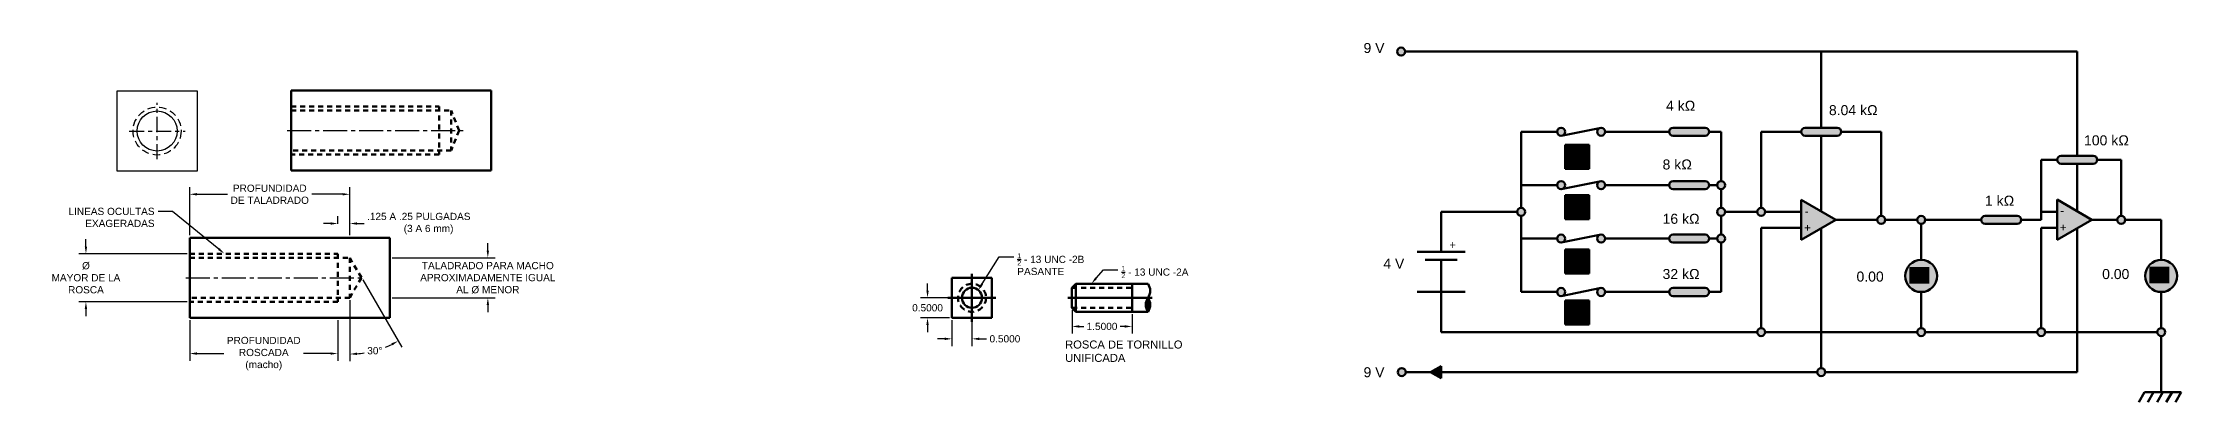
# Model space of a CAD drawing. Header units: inches. Extents: x -4 to 887, y -177 to 224.
# Drawn here: x 140.9 to 194.3, y 3.1 to 12.1 of the extents above; entities that cross this region are included whole.
import ezdxf
from ezdxf import colors
from ezdxf.entities.mleader import LeaderData, LeaderLine
from ezdxf.math import Vec2, Vec3

# ---------------------------------------------------------------- set-up
doc = ezdxf.new("R2010")
doc.units = ezdxf.units.IN
doc.header["$MEASUREMENT"] = 0
doc.linetypes.add('CENTER2', pattern=[1.125, 0.75, -0.125, 0.125, -0.125])
doc.linetypes.add('DASHED2', pattern=[0.375, 0.25, -0.125])
doc.styles.get("Standard").update_dxf_attribs({"font": 'arial.ttf'})
doc.linetypes.add('ZIGZAG', pattern='A,0.0001,-0.2,[131,ltypeshp.shx,S=0.2,R=0,X=-0.2,Y=0],-0.4,[131,ltypeshp.shx,S=0.2,R=180,X=0.2,Y=0],-0.2', length=0.8001)
doc.dimstyles.get("Standard").update_dxf_attribs({"dimtxt": 0.18, "dimasz": 0.18, "dimexe": 0.18, "dimexo": 0.0625, "dimgap": 0.09, "dimtad": 0, "dimtih": 1, "dimtoh": 1, "dimdec": 4, "dimzin": 0, "dimdsep": 46, "dimtxsty": 'Standard', "dimcen": 0.09, "dimadec": 0, "dimazin": 0, "dimtfac": 1, "dimtdec": 4, "dimtofl": 0, "dimtmove": 0, "dimatfit": 3, "dimfxl": 1, "dimtolj": 1, "dimtzin": 0, "dimarcsym": 0})

# ---------------------------------------------------------------- blocks, each defined once
blk = doc.blocks.new('*D29')
at = {"color": 0, "lineweight": -2, "ltscale": 0.5, "transparency": 16777216}
for p, q in [((148.081, 7.558), (147.901, 7.558)), ((148.261, 7.55), (148.261, 7.738)), ((148.561, 7.55), (148.561, 7.738)), ((148.741, 7.558), (148.921, 7.558))]:
    blk.add_line(p, q, dxfattribs=at)
at = {"color": 0, "lineweight": 80, "ltscale": 0.5, "transparency": 16777216}
for points in [[(148.081, 7.588), (148.081, 7.528), (148.261, 7.558)], [(148.741, 7.588), (148.741, 7.528), (148.561, 7.558)]]:
    blk.add_solid(points, dxfattribs=at)
at = {"layer": 'Defpoints', "color": 0, "lineweight": 80, "ltscale": 0.5, "transparency": 16777216}
for p in [(148.261, 7.487), (148.561, 7.558), (148.561, 7.487)]:
    blk.add_point(p, dxfattribs=at)
at = {"color": 0, "lineweight": 80, "ltscale": 0.5, "transparency": 16777216, "insert": (150.286, 7.558), "char_height": 0.18, "width": 3.11572, "attachment_point": 5}
blk.add_mtext('\\A1;.125 A .25 PULGADAS\\P       (3 A 6 mm)', dxfattribs=at)
blk = doc.blocks.new('*D30')
at = {"color": 0, "lineweight": -2, "ltscale": 0.5, "transparency": 16777216}
for p, q in [((144.561, 7.267), (144.561, 8.468)), ((144.741, 8.288), (145.508, 8.288)), ((148.381, 8.288), (147.613, 8.288)), ((148.561, 7.267), (148.561, 8.468))]:
    blk.add_line(p, q, dxfattribs=at)
at = {"color": 0, "lineweight": 80, "ltscale": 0.5, "transparency": 16777216}
for points in [[(144.741, 8.318), (144.741, 8.258), (144.561, 8.288)], [(148.381, 8.318), (148.381, 8.258), (148.561, 8.288)]]:
    blk.add_solid(points, dxfattribs=at)
at = {"layer": 'Defpoints', "color": 0, "lineweight": 80, "ltscale": 0.5, "transparency": 16777216}
for p in [(144.561, 8.288), (144.561, 7.204), (148.561, 7.204)]:
    blk.add_point(p, dxfattribs=at)
at = {"color": 0, "lineweight": 80, "ltscale": 0.5, "transparency": 16777216, "insert": (146.561, 8.288), "char_height": 0.18, "width": 2.90207, "attachment_point": 5}
blk.add_mtext('\\A1;PROFUNDIDAD\\PDE TALADRADO', dxfattribs=at)
blk = doc.blocks.new('*D31')
at = {"color": 0, "lineweight": -2, "ltscale": 0.5, "transparency": 16777216}
for p, q in [((141.966, 6.984), (141.966, 7.164)), ((144.498, 6.804), (141.786, 6.804)), ((144.498, 5.604), (141.786, 5.604)), ((141.966, 5.424), (141.966, 5.244))]:
    blk.add_line(p, q, dxfattribs=at)
at = {"color": 0, "lineweight": 80, "ltscale": 0.5, "transparency": 16777216}
for points in [[(141.936, 6.984), (141.996, 6.984), (141.966, 6.804)], [(141.936, 5.424), (141.996, 5.424), (141.966, 5.604)]]:
    blk.add_solid(points, dxfattribs=at)
at = {"layer": 'Defpoints', "color": 0, "lineweight": 80, "ltscale": 0.5, "transparency": 16777216}
for p in [(144.561, 6.804), (141.966, 5.604), (144.561, 5.604)]:
    blk.add_point(p, dxfattribs=at)
at = {"color": 0, "lineweight": 80, "ltscale": 0.5, "transparency": 16777216, "insert": (141.966, 6.204), "char_height": 0.18, "width": 2.15729, "attachment_point": 5}
blk.add_mtext('\\A1;%%C \\PMAYOR DE LA\\PROSCA', dxfattribs=at)
blk = doc.blocks.new('*D32')
at = {"color": 0, "lineweight": -2, "ltscale": 0.5, "transparency": 16777216}
for p, q in [((144.561, 5.142), (144.561, 4.132)), ((148.261, 5.142), (148.261, 4.132)), ((144.741, 4.312), (145.415, 4.312)), ((148.081, 4.312), (147.406, 4.312))]:
    blk.add_line(p, q, dxfattribs=at)
at = {"color": 0, "lineweight": 80, "ltscale": 0.5, "transparency": 16777216}
for points in [[(144.741, 4.342), (144.741, 4.282), (144.561, 4.312)], [(148.081, 4.342), (148.081, 4.282), (148.261, 4.312)]]:
    blk.add_solid(points, dxfattribs=at)
at = {"layer": 'Defpoints', "color": 0, "lineweight": 80, "ltscale": 0.5, "transparency": 16777216}
for p in [(144.561, 5.204), (148.261, 5.204), (148.261, 4.312)]:
    blk.add_point(p, dxfattribs=at)
at = {"color": 0, "lineweight": 80, "ltscale": 0.5, "transparency": 16777216, "insert": (146.411, 4.312), "char_height": 0.18, "width": 2.8056, "attachment_point": 5}
blk.add_mtext('\\A1;PROFUNDIDAD\\PROSCADA\\P(macho)', dxfattribs=at)
blk = doc.blocks.new('*D33')
at = {"color": 0, "lineweight": -2, "ltscale": 0.5, "transparency": 16777216}
for p, q in [((152.012, 6.884), (152.012, 7.064)), ((149.623, 6.704), (152.192, 6.704)), ((149.623, 5.704), (152.192, 5.704)), ((152.012, 5.524), (152.012, 5.344))]:
    blk.add_line(p, q, dxfattribs=at)
at = {"color": 0, "lineweight": 80, "ltscale": 0.5, "transparency": 16777216}
for points in [[(151.982, 6.884), (152.042, 6.884), (152.012, 6.704)], [(151.982, 5.524), (152.042, 5.524), (152.012, 5.704)]]:
    blk.add_solid(points, dxfattribs=at)
at = {"layer": 'Defpoints', "color": 0, "lineweight": 80, "ltscale": 0.5, "transparency": 16777216}
for p in [(149.561, 6.704), (149.561, 5.704), (152.012, 5.704)]:
    blk.add_point(p, dxfattribs=at)
at = {"color": 0, "lineweight": 80, "ltscale": 0.5, "transparency": 16777216, "insert": (152.012, 6.204), "char_height": 0.18, "width": 3.70135, "attachment_point": 5}
blk.add_mtext('\\A1;TALADRADO PARA MACHO\\PAPROXIMADAMENTE IGUAL AL %%C MENOR', dxfattribs=at)
blk = doc.blocks.new('*D34')
at = {"color": 0, "lineweight": -2, "ltscale": 0.5, "transparency": 16777216}
for p, q in [((148.884, 6.15), (149.863, 4.471)), ((148.561, 5.642), (148.561, 4.119))]:
    blk.add_line(p, q, dxfattribs=at)
for start, end in [(274.2893, 278.6316), (291.8208, 295.9568)]:
    blk.add_arc((148.561, 6.704), 2.405, start, end, dxfattribs=at)
at = {"color": 0, "lineweight": 80, "ltscale": 0.5, "transparency": 16777216}
for points in [[(148.742, 4.276), (148.739, 4.336), (148.561, 4.299)], [(149.599, 4.568), (149.627, 4.515), (149.772, 4.627)]]:
    blk.add_solid(points, dxfattribs=at)
at = {"layer": 'Defpoints', "color": 0, "lineweight": 80, "ltscale": 0.5, "transparency": 16777216}
for p in [(148.561, 6.704), (148.561, 6.704), (148.852, 6.204), (148.561, 5.704), (148.982, 4.336)]:
    blk.add_point(p, dxfattribs=at)
at = {"color": 0, "lineweight": 80, "ltscale": 0.5, "transparency": 16777216, "insert": (149.188, 4.383), "char_height": 0.18, "attachment_point": 5}
blk.add_mtext('\\A1;30°', dxfattribs=at)
blk = doc.blocks.new('*D35')
at = {"color": 0, "lineweight": -2, "ltscale": 0.5, "transparency": 16777216}
for p, q in [((166.614, 5.392), (166.614, 4.809)), ((166.794, 4.989), (166.909, 4.989)), ((167.934, 4.989), (167.818, 4.989)), ((168.114, 5.292), (168.114, 4.809))]:
    blk.add_line(p, q, dxfattribs=at)
at = {"color": 0, "lineweight": 80, "ltscale": 0.5, "transparency": 16777216}
for points in [[(166.794, 5.019), (166.794, 4.959), (166.614, 4.989)], [(167.934, 5.019), (167.934, 4.959), (168.114, 4.989)]]:
    blk.add_solid(points, dxfattribs=at)
at = {"layer": 'Defpoints', "color": 0, "lineweight": 80, "ltscale": 0.5, "transparency": 16777216}
for p in [(166.614, 5.455), (168.114, 5.354), (168.114, 4.989)]:
    blk.add_point(p, dxfattribs=at)
at = {"color": 0, "lineweight": 80, "ltscale": 0.5, "transparency": 16777216, "insert": (167.364, 4.989), "char_height": 0.18, "attachment_point": 5}
blk.add_mtext('\\A1;1.5000', dxfattribs=at)
blk = doc.blocks.new('*D36')
at = {"color": 0, "lineweight": -2, "ltscale": 0.5, "transparency": 16777216}
for p, q in [((163.003, 5.884), (163.003, 6.064)), ((163.551, 5.704), (162.823, 5.704)), ((163.551, 5.204), (162.823, 5.204)), ((163.003, 5.024), (163.003, 4.844))]:
    blk.add_line(p, q, dxfattribs=at)
at = {"color": 0, "lineweight": 80, "ltscale": 0.5, "transparency": 16777216}
for points in [[(162.973, 5.884), (163.033, 5.884), (163.003, 5.704)], [(162.973, 5.024), (163.033, 5.024), (163.003, 5.204)]]:
    blk.add_solid(points, dxfattribs=at)
at = {"layer": 'Defpoints', "color": 0, "lineweight": 80, "ltscale": 0.5, "transparency": 16777216}
for p in [(163.614, 5.704), (163.003, 5.204), (163.614, 5.204)]:
    blk.add_point(p, dxfattribs=at)
at = {"color": 0, "lineweight": 80, "ltscale": 0.5, "transparency": 16777216, "insert": (163.003, 5.454), "char_height": 0.18, "attachment_point": 5}
blk.add_mtext('\\A1;0.5000', dxfattribs=at)
blk = doc.blocks.new('*D37')
at = {"color": 0, "lineweight": -2, "ltscale": 0.5, "transparency": 16777216}
for p, q in [((163.614, 5.142), (163.614, 4.499)), ((164.114, 5.142), (164.114, 4.499)), ((163.434, 4.679), (163.254, 4.679)), ((164.294, 4.679), (164.474, 4.679))]:
    blk.add_line(p, q, dxfattribs=at)
at = {"color": 0, "lineweight": 80, "ltscale": 0.5, "transparency": 16777216}
for points in [[(163.434, 4.709), (163.434, 4.649), (163.614, 4.679)], [(164.294, 4.709), (164.294, 4.649), (164.114, 4.679)]]:
    blk.add_solid(points, dxfattribs=at)
at = {"layer": 'Defpoints', "color": 0, "lineweight": 80, "ltscale": 0.5, "transparency": 16777216}
for p in [(163.614, 5.204), (164.114, 5.204), (164.114, 4.679)]:
    blk.add_point(p, dxfattribs=at)
at = {"color": 0, "lineweight": 80, "ltscale": 0.5, "transparency": 16777216, "insert": (164.937, 4.679), "char_height": 0.18, "attachment_point": 5}
blk.add_mtext('\\A1;0.5000', dxfattribs=at)

msp = doc.modelspace()

# ---------------------------------------------------------------- hatches: boundary and pattern name
at = {"lineweight": 80, "ltscale": 0.5, "true_color": 0xffffff}
h = msp.add_hatch(color=7, dxfattribs=at)
h.dxf.hatch_style = 1
h.paths.add_polyline_path([(178.73996, 9.8487, 0.41421356), (178.83996, 9.7487), (178.87842, 9.7564, 0.30277564), (178.93996, 9.8487, 1)])
h.paths.add_polyline_path([(179.93996, 9.8487, 0.41421356), (179.83996, 9.9487), (179.8015, 9.94101, 0.30277564), (179.73996, 9.8487, 1)])
h.paths.add_polyline_path([(179.93996, 8.51537, 0.41421356), (179.83996, 8.61537), (179.8015, 8.60768, 0.30277564), (179.73996, 8.51537, 1)])
h.paths.add_polyline_path([(178.93996, 8.51537, 1), (178.73996, 8.51537, 0.41421356), (178.83996, 8.41537), (178.87842, 8.42307, 0.30277564)])
h.paths.add_polyline_path([(178.73996, 7.18204, 0.41421356), (178.83996, 7.08204), (178.87842, 7.08974, 0.30277564), (178.93996, 7.18204, 1)])
h.paths.add_polyline_path([(179.93996, 7.18204, 0.41421356), (179.83996, 7.28204), (179.8015, 7.27435, 0.30277564), (179.73996, 7.18204, 1)])
h.paths.add_polyline_path([(179.83996, 5.9487), (179.8015, 5.94101, 0.30277564), (179.73996, 5.8487, 1), (179.93996, 5.8487, 0.41421356)])
h.paths.add_polyline_path([(178.93996, 5.8487, 1), (178.73996, 5.8487, 0.41421356), (178.83996, 5.7487), (178.87842, 5.7564, 0.30277564)])
h.paths.add_polyline_path([(174.95627, 3.8487, 1), (174.75627, 3.8487, 1)])
h.paths.add_polyline_path([(174.94022, 11.84856, 1), (174.74022, 11.84856, 1)])
at = {"lineweight": 80, "ltscale": 0.5, "true_color": 0x939598}
h = msp.add_hatch(color=252, dxfattribs=at)
h.dxf.hatch_style = 1
h.paths.add_polyline_path([(184.83996, 8.14887), (184.83996, 7.8487), (184.83996, 7.4487), (184.83996, 7.1487), (185.70587, 7.6487)])
h.paths.add_polyline_path([(192.10251, 7.6487), (191.23996, 8.15468), (191.23996, 7.1487)])
h.paths.add_polyline_path([(187.43996, 6.2487, 1), (188.23996, 6.2487, 1)])
h.paths.add_polyline_path([(194.23996, 6.2487, 1), (193.43996, 6.2487, 1)])
h.paths.add_polyline_path([(192.13996, 9.0487, 1), (192.13996, 9.2487), (191.33996, 9.2487, 1), (191.33996, 9.0487)])
h.paths.add_polyline_path([(185.73996, 9.7487, 1), (185.73996, 9.9487), (184.93996, 9.9487, 1), (184.93996, 9.7487)])
h.paths.add_polyline_path([(181.63996, 9.9487, 1), (181.63996, 9.7487), (182.43996, 9.7487, 1), (182.43996, 9.9487)])
h.paths.add_polyline_path([(182.43996, 8.41537, 1), (182.43996, 8.61537), (181.63996, 8.61537, 1), (181.63996, 8.41537)])
h.paths.add_polyline_path([(181.63996, 7.28204, 1), (181.63996, 7.08204), (182.43996, 7.08204, 1), (182.43996, 7.28204)])
h.paths.add_polyline_path([(181.63996, 5.9487, 1), (181.63996, 5.7487), (182.43996, 5.7487, 1), (182.43996, 5.9487)])
h.paths.add_polyline_path([(191.26168, 7.68073), (191.45472, 7.68073), (191.45472, 8.09287), (191.26168, 8.09287)], flags=24)
h.paths.add_polyline_path([(191.23106, 7.23888), (191.49423, 7.23888), (191.49423, 7.65102), (191.23106, 7.65102)], flags=9)
h.paths.add_polyline_path([(187.57013, 6.04086), (188.07833, 6.04086), (188.07833, 6.47901), (187.57013, 6.47901)], flags=24)
h = msp.add_hatch(color=252, dxfattribs=at)
h.dxf.hatch_style = 1
h.paths.add_polyline_path([(179.53713, 9.52463), (178.93713, 9.52463), (178.93713, 8.92463), (179.53713, 8.92463)])
at = {"lineweight": 80, "ltscale": 0.5, "true_color": 0x000000}
h = msp.add_hatch(color=18, dxfattribs=at)
h.dxf.hatch_style = 1
h.paths.add_polyline_path([(193.73996, 4.8487, 1), (193.93996, 4.8487, 1)])
h.paths.add_polyline_path([(190.73996, 4.8487, 1), (190.93996, 4.8487, 1)])
h.paths.add_polyline_path([(192.73996, 7.6487, 1), (192.93996, 7.6487, 1)])
h.paths.add_polyline_path([(187.93996, 4.8487, 1), (187.73996, 4.8487, 1)])
h.paths.add_polyline_path([(187.93996, 7.6487, 1), (187.73996, 7.6487, 1)])
h.paths.add_polyline_path([(186.73996, 7.6487, 1), (186.93996, 7.6487, 1)])
h.paths.add_polyline_path([(183.93996, 7.8487, 1), (183.73996, 7.8487, 1)])
h.paths.add_polyline_path([(183.73996, 4.8487, 1), (183.93996, 4.8487, 1)])
h.paths.add_polyline_path([(185.23996, 3.8487, 1), (185.43996, 3.8487, 1)])
h.paths.add_polyline_path([(182.93996, 7.18204, 1), (182.73996, 7.18204, 1)])
h.paths.add_polyline_path([(182.93996, 7.8487, 1), (182.73996, 7.8487, 1)])
h.paths.add_polyline_path([(182.73996, 8.51537, 1), (182.93996, 8.51537, 1)])
h.paths.add_polyline_path([(177.93996, 7.8487, 1), (177.73996, 7.8487, 1)])
at = {"lineweight": 80, "ltscale": 0.5, "true_color": 0x939598}
h = msp.add_hatch(color=252, dxfattribs=at)
h.dxf.hatch_style = 1
h.paths.add_polyline_path([(179.53713, 8.26279), (178.93713, 8.26279), (178.93713, 7.66279), (179.53713, 7.66279)])
h = msp.add_hatch(color=252, dxfattribs=at)
h.dxf.hatch_style = 1
h.paths.add_polyline_path([(192.10251, 7.6487), (191.23996, 8.15468), (191.23996, 7.1487)])
h = msp.add_hatch(color=252, dxfattribs=at)
h.dxf.hatch_style = 1
h.paths.add_polyline_path([(190.23996, 7.7487), (189.43996, 7.7487, 1), (189.43996, 7.5487), (190.23996, 7.5487, 1)])
h = msp.add_hatch(color=252, dxfattribs=at)
h.dxf.hatch_style = 1
h.paths.add_polyline_path([(179.53713, 6.90807), (178.93713, 6.90807), (178.93713, 6.30807), (179.53713, 6.30807)])
h = msp.add_hatch(color=252, dxfattribs=at)
h.dxf.hatch_style = 1
h.paths.add_polyline_path([(187.43996, 6.2487, 1), (188.23996, 6.2487, 1)])
h.paths.add_polyline_path([(187.57013, 6.04086), (188.07833, 6.04086), (188.07833, 6.47901), (187.57013, 6.47901)], flags=24)
at = {"lineweight": 80, "ltscale": 0.5}
h = msp.add_hatch(dxfattribs=at)
h.set_pattern_fill('ANSI31', color=256, scale=0.3, angle=20)
h.paths.add_polyline_path([(168.51358, 5.70423, 0.31522223), (168.51358, 5.35423, 0.31522223)])
at = {"lineweight": 80, "ltscale": 0.5, "true_color": 0x939598}
h = msp.add_hatch(color=252, dxfattribs=at)
h.dxf.hatch_style = 1
h.paths.add_polyline_path([(179.53713, 5.63483), (178.93713, 5.63483), (178.93713, 5.03483), (179.53713, 5.03483)])
at = {"lineweight": 80, "ltscale": 0.5, "true_color": 0x000000}
h = msp.add_hatch(color=18, dxfattribs=at)
h.dxf.hatch_style = 1
h.paths.add_polyline_path([(175.84005, 3.9987), (175.57631, 3.8487), (175.84005, 3.6987)])

# ---------------------------------------------------------------- linework, layer by layer
at = {"lineweight": 80, "ltscale": 0.5}
for p, q in [((175.84005, 11.8487), (174.94022, 11.8487)), ((185.33996, 11.8487), (175.84005, 11.8487)), ((185.33996, 9.9487), (185.33996, 11.8487)), ((185.33996, 11.8487), (191.73996, 11.8487)), ((191.73996, 11.8487), (191.73996, 9.2487)), ((177.83996, 7.9487), (177.83996, 9.8487)), ((177.83996, 9.8487), (178.73996, 9.8487)), ((179.93996, 9.8487), (181.53996, 9.8487)), ((181.63996, 9.9487), (182.43996, 9.9487)), ((181.63996, 9.7487), (182.43996, 9.7487)), ((182.53996, 9.8487), (182.83996, 9.8487)), ((182.83996, 9.8487), (182.83996, 8.61537)), ((183.83996, 7.9487), (183.83996, 9.8487)), ((183.83996, 9.8487), (184.83996, 9.8487)), ((183.83996, 9.8487), (184.83996, 9.8487)), ((184.93996, 9.9487), (185.33996, 9.9487)), ((184.93996, 9.9487), (185.33996, 9.9487)), ((184.93996, 9.9487), (185.73996, 9.9487)), ((184.93996, 9.7487), (185.33996, 9.7487)), ((184.93996, 9.7487), (185.73996, 9.7487)), ((185.33996, 9.7487), (185.33996, 7.86006)), ((185.83996, 9.8487), (186.83996, 9.8487)), ((186.83996, 9.8487), (186.83996, 7.7487)), ((178.93713, 9.52463), (179.53713, 9.52463)), ((178.93713, 8.92463), (178.93713, 9.52463)), ((179.53713, 9.52463), (179.53713, 8.92463)), ((190.83996, 7.6487), (190.83996, 9.1487)), ((190.83996, 9.1487), (191.23996, 9.1487)), ((191.33996, 9.2487), (192.13996, 9.2487)), ((192.23996, 9.1487), (192.83996, 9.1487)), ((192.83996, 9.1487), (192.83996, 7.7487)), ((179.53713, 8.92463), (178.93713, 8.92463)), ((181.63996, 8.61537), (182.43996, 8.61537)), ((191.33996, 9.0487), (192.13996, 9.0487)), ((191.73996, 9.0487), (191.73996, 7.86138)), ((177.83996, 8.51537), (178.73996, 8.51537)), ((178.93713, 8.26279), (179.53713, 8.26279)), ((178.93713, 7.66279), (178.93713, 8.26279)), ((179.53713, 8.26279), (179.53713, 7.66279)), ((179.93996, 8.51537), (181.53996, 8.51537)), ((181.63996, 8.41537), (182.43996, 8.41537)), ((182.53996, 8.51537), (182.73996, 8.51537)), ((182.83996, 8.41537), (182.83996, 7.9487)), ((184.83996, 7.8487), (184.83996, 8.14887)), ((185.70587, 7.6487), (184.83996, 8.14887)), ((191.23996, 7.1487), (191.23996, 8.15468)), ((192.10251, 7.6487), (191.23996, 8.15468)), ((175.83996, 7.8487), (177.73996, 7.8487)), ((175.84005, 6.8487), (175.84005, 7.8487)), ((177.83996, 5.8487), (177.83996, 7.7487)), ((179.53713, 7.66279), (178.93713, 7.66279)), ((182.83996, 7.7487), (182.83996, 7.28204)), ((182.93996, 7.8487), (183.73996, 7.8487)), ((183.93996, 7.8487), (184.83996, 7.8487)), ((184.83996, 7.8487), (184.83996, 7.4487)), ((184.83996, 7.1487), (185.70587, 7.6487)), ((186.73996, 7.6487), (185.70587, 7.6487)), ((186.93996, 7.6487), (187.73996, 7.6487)), ((187.83996, 7.5487), (187.83996, 6.6487)), ((187.93996, 7.6487), (189.33996, 7.6487)), ((189.43996, 7.7487), (190.23996, 7.7487)), ((189.43996, 7.5487), (190.23996, 7.5487)), ((190.33996, 7.6487), (190.43996, 7.6487)), ((190.43996, 7.6487), (190.83996, 7.6487)), ((191.23996, 7.8487), (190.83996, 7.8487)), ((191.23996, 7.6487), (191.23996, 7.8487)), ((191.23996, 7.6487), (191.23996, 7.1487)), ((191.23996, 7.1487), (192.10251, 7.6487)), ((191.23996, 7.6487), (191.23996, 7.4487)), ((192.73996, 7.6487), (192.10251, 7.6487)), ((192.93996, 7.6487), (193.83996, 7.6487)), ((193.83996, 7.6487), (193.83996, 6.6487)), ((149.56059, 7.20426), (144.56059, 7.20426)), ((144.56059, 7.20426), (144.56059, 5.20426)), ((149.56059, 5.20426), (149.56059, 7.20426)), ((177.83996, 7.18204), (178.73996, 7.18204)), ((179.93996, 7.18204), (181.53996, 7.18204)), ((181.63996, 7.28204), (182.43996, 7.28204)), ((181.63996, 7.08204), (182.43996, 7.08204)), ((182.53996, 7.18204), (182.73996, 7.18204)), ((182.83996, 7.08204), (182.83996, 5.8487)), ((184.83996, 7.4487), (183.83996, 7.4487)), ((183.83996, 7.4487), (183.83996, 4.9487)), ((184.83996, 7.4487), (184.83996, 7.1487)), ((185.33996, 7.43742), (185.33996, 3.9487)), ((191.23996, 7.4487), (190.83996, 7.4487)), ((190.83996, 7.4487), (190.83996, 4.9487)), ((191.73996, 7.43854), (191.73996, 3.8487)), ((175.84005, 6.8487), (175.24005, 6.8487)), ((176.24005, 6.6487), (175.44005, 6.6487)), ((175.84005, 6.8487), (176.44005, 6.8487)), ((175.84005, 4.8487), (175.84005, 6.6487)), ((175.84005, 6.6487), (176.24005, 6.6487)), ((178.93713, 6.90807), (179.53713, 6.90807)), ((178.93713, 6.30807), (178.93713, 6.90807)), ((179.53713, 6.90807), (179.53713, 6.30807)), ((163.61358, 5.20423), (163.61358, 6.20423)), ((163.61358, 6.20423), (164.61358, 6.20423)), ((164.11358, 5.10423), (164.11358, 6.30423)), ((164.61358, 6.20423), (164.61358, 5.20423)), ((166.71358, 6.05423), (166.61358, 5.95423)), ((166.61358, 5.45492), (166.61358, 5.95423)), ((166.71358, 6.05423), (168.11358, 6.05423)), ((166.71358, 5.35423), (166.71358, 6.05423)), ((168.11358, 6.05423), (168.11358, 5.35423)), ((168.11358, 6.05423), (168.51358, 6.05423)), ((179.53713, 6.30807), (178.93713, 6.30807)), ((182.43996, 5.9487), (181.63996, 5.9487)), ((164.71358, 5.70423), (163.51358, 5.70423)), ((166.51358, 5.70423), (168.61358, 5.70423)), ((166.61427, 5.45423), (166.61358, 5.45492)), ((166.71358, 5.35423), (166.61358, 5.45492)), ((168.11358, 5.35423), (166.71358, 5.35423)), ((168.51358, 5.35423), (168.11358, 5.35423)), ((175.84005, 5.8487), (175.24005, 5.8487)), ((175.84005, 5.8487), (176.44005, 5.8487)), ((178.73996, 5.8487), (177.83996, 5.8487)), ((178.93713, 5.63483), (179.53713, 5.63483)), ((178.93713, 5.03483), (178.93713, 5.63483)), ((179.53713, 5.63483), (179.53713, 5.03483)), ((181.53996, 5.8487), (179.93996, 5.8487)), ((182.43996, 5.7487), (181.63996, 5.7487)), ((182.83996, 5.8487), (182.53996, 5.8487)), ((187.83996, 5.8487), (187.83996, 4.9487)), ((193.83996, 5.8487), (193.83996, 4.9487)), ((144.56059, 5.20426), (149.56059, 5.20426)), ((164.61358, 5.20423), (163.61358, 5.20423)), ((183.73996, 4.8487), (175.84005, 4.8487)), ((179.53713, 5.03483), (178.93713, 5.03483)), ((187.73996, 4.8487), (183.93996, 4.8487)), ((190.73996, 4.8487), (187.93996, 4.8487)), ((193.73996, 4.8487), (190.93996, 4.8487)), ((193.83996, 4.7487), (193.83996, 3.3487)), ((175.57631, 3.8487), (174.95627, 3.8487)), ((175.84005, 3.9987), (175.57631, 3.8487)), ((175.84005, 3.6987), (175.57631, 3.8487)), ((175.84005, 3.9987), (175.84005, 3.6987)), ((185.23996, 3.8487), (175.84005, 3.8487)), ((191.73996, 3.8487), (185.43996, 3.8487)), ((193.4193, 3.3487), (193.27697, 3.0987)), ((193.83996, 3.3487), (193.4193, 3.3487)), ((193.64944, 3.3487), (193.50711, 3.0987)), ((193.87959, 3.3487), (193.73725, 3.0987)), ((193.83996, 3.3487), (194.33996, 3.3487)), ((194.10973, 3.3487), (193.9674, 3.0987)), ((194.33987, 3.3487), (194.19754, 3.0987))]:
    msp.add_line(p, q, dxfattribs=at)
at = {"ltscale": 0.5}
for p, q in [((142.74507, 8.86692), (142.74507, 10.86692)), ((142.74507, 10.86692), (144.74507, 10.86692)), ((144.74507, 10.86692), (144.74507, 8.86692)), ((144.74507, 8.86692), (142.74507, 8.86692))]:
    msp.add_line(p, q, dxfattribs=at)
at = {"lineweight": 200, "ltscale": 0.5}
for p, q in [((152.09201, 10.87756), (147.09201, 10.87756)), ((147.09201, 10.87756), (147.09201, 8.87756)), ((152.09201, 8.87756), (152.09201, 10.87756)), ((147.09201, 8.87756), (152.09201, 8.87756))]:
    msp.add_line(p, q, dxfattribs=at)
at = {"linetype": 'CENTER2', "ltscale": 0.5}
for p, q in [((143.74507, 9.16692), (143.74507, 10.56692)), ((143.04507, 9.86692), (144.44507, 9.86692))]:
    msp.add_line(p, q, dxfattribs=at)
at = {"linetype": 'DASHED2', "lineweight": 80, "ltscale": 0.5}
for p, q in [((147.09201, 10.47756), (150.79201, 10.47756)), ((147.09201, 10.37756), (151.09201, 10.37756)), ((150.79201, 10.47756), (150.79201, 9.27756)), ((151.09201, 10.37756), (151.09201, 9.37756)), ((151.29201, 9.87756), (151.09201, 10.37756)), ((151.29201, 9.87756), (151.09201, 9.37756)), ((151.09201, 9.37756), (147.09201, 9.37756)), ((150.79201, 9.27756), (147.09201, 9.27756)), ((144.56059, 6.80426), (148.26059, 6.80426)), ((144.56059, 6.70426), (148.56059, 6.70426)), ((148.26059, 6.80426), (148.26059, 5.60426)), ((148.56059, 6.70426), (148.56059, 5.70426)), ((148.56059, 6.70426), (148.85213, 6.20426)), ((148.56059, 5.70426), (148.85213, 6.20426)), ((166.61358, 5.95423), (168.11358, 5.95423)), ((148.56059, 5.70426), (144.56059, 5.70426)), ((148.26059, 5.60426), (144.56059, 5.60426)), ((166.61427, 5.45423), (168.11358, 5.45423))]:
    msp.add_line(p, q, dxfattribs=at)
at = {"linetype": 'CENTER2', "ltscale": 0.8}
for p, q in [((146.99201, 9.87756), (151.49201, 9.87756)), ((144.46059, 6.20426), (148.96059, 6.20426))]:
    msp.add_line(p, q, dxfattribs=at)
at = {"linetype": 'ZIGZAG', "lineweight": 80, "ltscale": 0.1}
for p, q in [((179.83996, 9.9487), (178.83996, 9.7487)), ((179.83996, 8.61537), (178.83996, 8.41537)), ((179.83996, 7.28204), (178.83996, 7.08204)), ((178.83996, 5.7487), (179.83996, 5.9487))]:
    msp.add_line(p, q, dxfattribs=at)
at = {"lineweight": 80, "ltscale": 0.5}
for centre, radius in [((174.84022, 11.84856), 0.1), ((178.83996, 9.8487), 0.1), ((179.83996, 9.8487), 0.1), ((178.83996, 8.51537), 0.1), ((179.83996, 8.51537), 0.1), ((182.83996, 8.51537), 0.1), ((177.83996, 7.8487), 0.1), ((182.83996, 7.8487), 0.1), ((183.83996, 7.8487), 0.1), ((186.83996, 7.6487), 0.1), ((187.83996, 7.6487), 0.1), ((192.83996, 7.6487), 0.1), ((178.83996, 7.18204), 0.1), ((179.83996, 7.18204), 0.1), ((182.83996, 7.18204), 0.1), ((187.83996, 6.2487), 0.4), ((193.83996, 6.2487), 0.4), ((164.11358, 5.70423), 0.25), ((178.83996, 5.8487), 0.1), ((179.83996, 5.8487), 0.1), ((183.83996, 4.8487), 0.1), ((187.83996, 4.8487), 0.1), ((190.83996, 4.8487), 0.1), ((193.83996, 4.8487), 0.1), ((174.85627, 3.8487), 0.1), ((185.33996, 3.8487), 0.1)]:
    msp.add_circle(centre, radius, dxfattribs=at)
at = {"linetype": 'DASHED2', "ltscale": 0.75}
msp.add_circle((143.74507, 9.86692), 0.6, dxfattribs=at)
at = {"ltscale": 0.5}
msp.add_circle((143.74507, 9.86692), 0.5, dxfattribs=at)
at = {"linetype": 'DASHED2', "lineweight": 80, "ltscale": 0.6}
msp.add_circle((164.11358, 5.70423), 0.35, dxfattribs=at)
at = {"lineweight": 80, "ltscale": 0.5}
for centre, radius, start, end in [((181.63996, 9.8487), 0.1, 90, 270), ((182.43996, 9.8487), 0.1, 270, 90), ((184.93996, 9.8487), 0.1, 90, 270), ((185.73996, 9.8487), 0.1, 270, 90), ((191.33996, 9.1487), 0.1, 90, 270), ((192.13996, 9.1487), 0.1, 270, 90), ((181.63996, 8.51537), 0.1, 90, 270), ((182.43996, 8.51537), 0.1, 270, 90), ((189.43996, 7.6487), 0.1, 90, 270), ((190.23996, 7.6487), 0.1, 270, 90), ((181.63996, 7.18204), 0.1, 90, 270), ((182.43996, 7.18204), 0.1, 270, 90), ((168.26358, 5.87923), 0.30516, 325.00798, 34.99202), ((181.63996, 5.8487), 0.1, 90, 270), ((182.43996, 5.8487), 0.1, 270, 90), ((168.76358, 5.52923), 0.30516, 145.00798, 214.99202), ((168.26358, 5.52923), 0.30516, 325.00798, 34.99202)]:
    msp.add_arc(centre, radius, start, end, dxfattribs=at)

# ---------------------------------------------------------------- texts
at = {"lineweight": 80, "ltscale": 0.5, "attachment_point": 1}
for s, width, heights, insert, char_height in [('9 V', 0.7324922, [0.32287], (173.90038, 12.06449), 0.25), ('4 kΩ', 0.9776777, [0], (181.46228, 10.62234), 0.25), ('8.04 kΩ', 1.6239943, [0], (185.53408, 10.5129), 0.25), ('100 kΩ', 1.4300993, [0], (191.91107, 9.75954), 0.25), ('8 kΩ', 0.9776777, [0], (181.37611, 9.15685), 0.25), ('1 kΩ', 0.9776777, [0], (189.43352, 8.25282), 0.25), ('16 kΩ', 0.9776777, [0], (181.37611, 7.8008), 0.25), ('{\\C256;\\c0;+}', 0.1660421, [0], (184.91727, 7.55236), 0.2), ('{\\C256;\\c0;-}', 0.1660421, [0], (184.93191, 7.96242), 0.2), ('{\\C256;\\c0;+}', 0.1660421, [0], (191.30612, 7.55836), 0.2), ('{\\C256;\\c0;-}', 0.1660421, [0], (191.31749, 7.97913), 0.2), ('+', 0.1660421, [0], (176.04775, 7.12538), 0.2), ('{\\H1.25x;4 V}^I', 0.6463166, [0], (174.39589, 6.68334), 0.2), ('32 kΩ', 0.9776777, [0], (181.37611, 6.42323), 0.25), ('0.00', 0.9776777, [0], (192.36349, 6.42204), 0.25), ('0.00', 0.9776777, [0], (186.22348, 6.35866), 0.25), ('ROSCA DE TORNILLO UNIFICADA', 3.0867487, [0], (166.44169, 4.63777), 0.2), ('9 V', 0.6894044, [0], (173.90038, 3.97124), 0.25)]:
    msp.add_mtext_dynamic_manual_height_columns(s, width=width, gutter_width=1, heights=heights, dxfattribs=dict(at, insert=insert, char_height=char_height))
at = {"lineweight": 80, "ltscale": 0.5, "char_height": 0.2, "attachment_point": 1, "bg_fill": 1, "box_fill_scale": 1.5, "bg_fill_color": 253, "bg_fill_transparency": 0}
for insert in [(187.64377, 6.37551), (193.63985, 6.37831)]:
    msp.add_mtext_dynamic_manual_height_columns('{\\H1.08333x;\\C256;\\c0;µϒ}', width=0.2995179, gutter_width=1, heights=[0], dxfattribs=dict(at, insert=insert))

# ---------------------------------------------------------------- dimensions: what is measured, and where the dimension line sits
at = {"lineweight": 80, "ltscale": 0.5}
for base, p1, p2, text, picture, middle in [((144.56059, 8.28756), (148.56059, 7.20426), (144.56059, 7.20426), 'PROFUNDIDAD\\PDE TALADRADO', '*D30', (146.56059, 8.28756)), ((148.56059, 7.55824), (148.26059, 7.48709), (148.56059, 7.48709), '.125 A .25 PULGADAS\\P       (3 A 6 mm)', '*D29', (150.28551, 7.55824)), ((148.26059, 4.31228), (144.56059, 5.20426), (148.26059, 5.20426), 'PROFUNDIDAD\\PROSCADA\\P(macho)', '*D32', (146.41059, 4.31228))]:
    dim = msp.add_linear_dim(base=base, p1=p1, p2=p2, text=text, dimstyle='Standard', dxfattribs=at)
    dim.commit()
    dim.dimension.update_dxf_attribs({"geometry": picture, "text_midpoint": middle})
for base, p1, p2, text, picture, middle in [((141.96558, 5.60426), (144.56059, 6.80426), (144.56059, 5.60426), '%%C \\PMAYOR DE LA\\PROSCA', '*D31', (141.96558, 6.20426)), ((152.01201, 5.70426), (149.56059, 6.70426), (149.56059, 5.70426), 'TALADRADO PARA MACHO\\PAPROXIMADAMENTE IGUAL AL %%C MENOR', '*D33', (152.01201, 6.20426))]:
    dim = msp.add_linear_dim(base=base, p1=p1, p2=p2, angle=90, text=text, dimstyle='Standard', dxfattribs=at)
    dim.commit()
    dim.dimension.update_dxf_attribs({"geometry": picture, "text_midpoint": middle})
dim = msp.add_angular_dim_2l(base=(148.9816, 4.33643), line1=((148.56059, 6.70426), (148.85213, 6.20426)), line2=((148.56059, 6.70426), (148.56059, 5.70426)), dimstyle='Standard', dxfattribs=at)
dim.commit()
dim.dimension.update_dxf_attribs({"geometry": '*D34', "text_midpoint": (149.18803, 4.38258)})
dim = msp.add_linear_dim(base=(163.00284, 5.20423), p1=(163.61358, 5.70423), p2=(163.61358, 5.20423), angle=90, dimstyle='Standard', dxfattribs=at)
dim.commit()
dim.dimension.update_dxf_attribs({"geometry": '*D36', "text_midpoint": (163.00284, 5.45423)})
for base, p1, p2, picture, middle in [((168.11358, 4.98871), (166.61358, 5.45492), (168.11358, 5.35423), '*D35', (167.36358, 4.98871)), ((164.11358, 4.67851), (163.61358, 5.20423), (164.11358, 5.20423), '*D37', (164.9369, 4.67851))]:
    dim = msp.add_linear_dim(base=base, p1=p1, p2=p2, dimstyle='Standard', dxfattribs=at)
    dim.commit()
    dim.dimension.update_dxf_attribs({"geometry": picture, "text_midpoint": middle})

# ---------------------------------------------------------------- leaders
ml = msp.add_multileader_mtext('Standard', dxfattribs=at)
ml.set_content('LINEAS OCULTAS\\PEXAGERADAS', color=256)
ml.set_leader_properties()
ml.build(insert=Vec2(0, 0))
ml.multileader.update_dxf_attribs({"dogleg_length": 0.36, "arrow_head_size": 0.18})
ctx = ml.context
ctx.base_point, ctx.char_height, ctx.arrow_head_size, ctx.landing_gap_size, ctx.plane_origin = Vec3(141.47077, 7.85954), 0.18, 0.18, 0.09, Vec3(145.42714, 6.80671)
ctx.text_align_type = 2
notes = []
notes.append((ctx, [(0, (1, 1, 0), (144.13124, 7.85954), (-1, 0), 0.36, [(0, [(145.42714, 6.80671)], 0, [])])]))
ctx.mtext.insert, ctx.mtext.width, ctx.mtext.alignment, ctx.mtext.flow_direction = Vec3(143.68124, 7.95108), 2.1870512, 3, 5
ml = msp.add_multileader_mtext('Standard', dxfattribs=at)
ml.set_content('\\A1;{\\H0.7x;\\S1/2;} - 13 UNC -2B PASANTE', color=256)
ml.set_leader_properties()
ml.build(insert=Vec2(0, 0))
ml.multileader.update_dxf_attribs({"dogleg_length": 0.36, "arrow_head_size": 0.18})
ctx = ml.context
ctx.base_point, ctx.char_height, ctx.arrow_head_size, ctx.landing_gap_size, ctx.plane_origin = Vec3(165.15622, 6.72265), 0.18, 0.18, 0.09, Vec3(164.27228, 5.9014)
notes.append((ctx, [(0, (1, 1, 0), (164.79622, 6.72265), (1, 0), 0.36, [(0, [(164.27228, 5.9014)], 0, [])])]))
ctx.mtext.insert, ctx.mtext.width, ctx.mtext.flow_direction = Vec3(165.24622, 6.81418), 2.3827506, 5
ml = msp.add_multileader_mtext('Standard', dxfattribs=at)
ml.set_content('\\A1;{\\H0.7x;\\S1/2;} - 13 UNC -2A', color=256)
ml.set_leader_properties()
ml.build(insert=Vec2(0, 0))
ml.multileader.update_dxf_attribs({"dogleg_length": 0.36, "arrow_head_size": 0.18})
ctx = ml.context
ctx.base_point, ctx.char_height, ctx.arrow_head_size, ctx.landing_gap_size, ctx.plane_origin = Vec3(167.75837, 6.40518), 0.18, 0.18, 0.09, Vec3(167.09732, 6.0553)
notes.append((ctx, [(0, (1, 1, 0), (167.39837, 6.40518), (1, 0), 0.36, [(0, [(167.09732, 6.0553)], 0, [])])]))
ctx.mtext.insert, ctx.mtext.width, ctx.mtext.flow_direction = Vec3(167.84837, 6.49677), 1.8971186, 5
for ctx, leaders in notes:
    for number, flags, end, landing, length, lines in leaders:
        leader = LeaderData()
        leader.index, (leader.has_last_leader_line, leader.has_dogleg_vector, leader.attachment_direction) = number, flags
        leader.last_leader_point, leader.dogleg_vector, leader.dogleg_length = Vec3(end), Vec3(landing), length
        for number, points, colour, breaks in lines:
            line = LeaderLine()
            line.index, line.vertices, line.color, line.breaks = number, Vec3.list(points), colors.encode_raw_color(colour), breaks
            leader.lines.append(line)
        ctx.leaders.append(leader)

doc.saveas('drawing.dxf')
